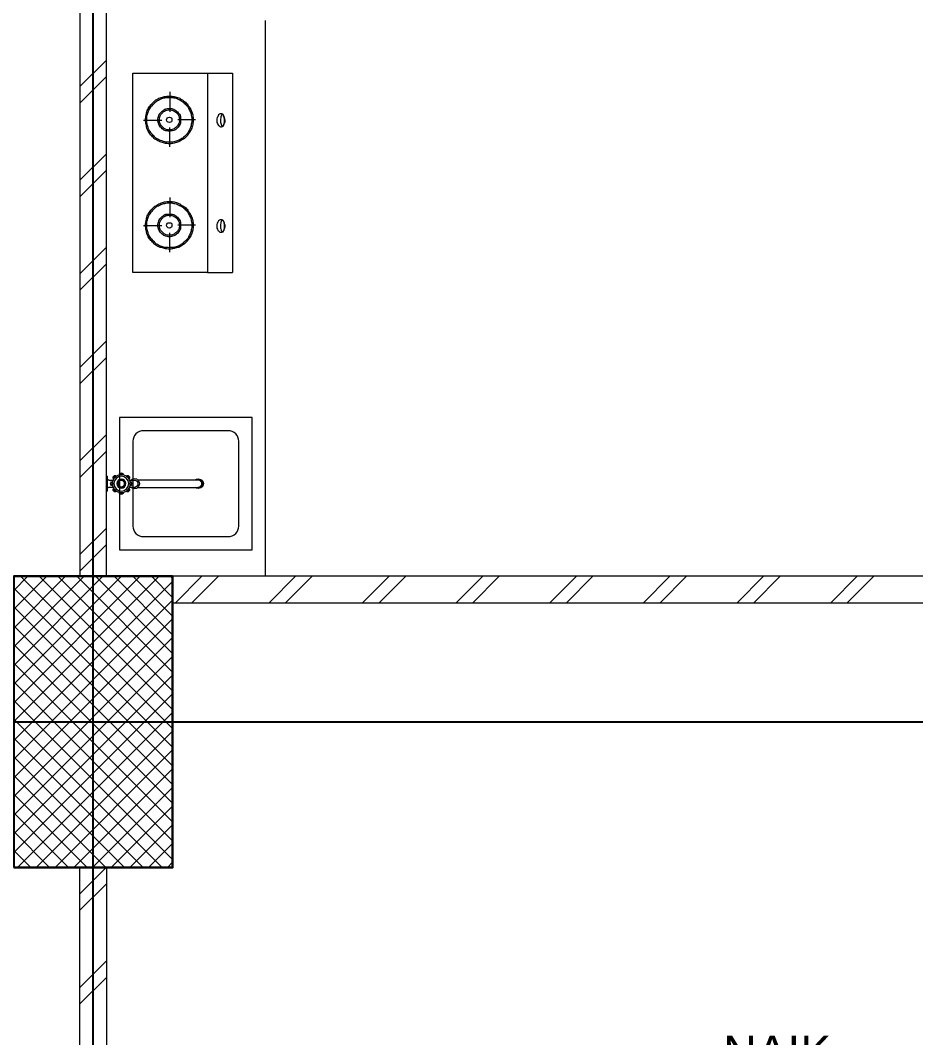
# Model space of a CAD drawing. Header units: millimetres. Extents: x -108 to 351, y -17 to 192.
# Drawn here: x 5.925 to 9.306, y 3.807 to 7.65 of the extents above; entities that cross this region are included whole.
import ezdxf

# ---------------------------------------------------------------- set-up
doc = ezdxf.new("R2010")
doc.units = ezdxf.units.MM
for name, color, linetype, lineweight in [('ars', 11, 'Continuous', 0), ('ars @ 1', 11, 'Continuous', 0), ('KOL', 1, 'Continuous', 30), ('lan', 7, 'Continuous', 15), ('NOT', 7, 'Continuous', 20), ('SANITAIR', 15, 'Continuous', 9), ('tem', 5, 'Continuous', 20)]:
    doc.layers.add(name, color=color, linetype=linetype, lineweight=lineweight)
doc.layers.add('as', color=1, linetype='Continuous', plot=False)
doc.styles.add('RM25', font='arial.ttf')

# ---------------------------------------------------------------- blocks, each defined once
blk = doc.blocks.new('k1')
at = {"layer": 'ars'}
h = blk.add_hatch(dxfattribs=at)
h.set_pattern_fill('_USER', color=256, scale=0.05, angle=45, double=1, pattern_type=0)
h.set_pattern_definition([(45, (0, -5), (-0.03535534, 0.03535534), []), (135, (0, -5), (-0.03535534, -0.03535534), [])])
h.paths.add_polyline_path([(-0.3, -0.55), (0.3, -0.55), (0.3, 0.55), (-0.3, 0.55)])
at = {"layer": 'KOL'}
blk.add_lwpolyline([(-0.3, -0.55), (0.3, -0.55), (0.3, 0.55), (-0.3, 0.55)], close=True, dxfattribs=at)
blk = doc.blocks.new('KRAN DPR ATAS')
for p, q in [((-0.0289, 0), (0.0289, 0)), ((-0.0289, 0), (-0.0289, -0.0021)), ((0.0289, 0), (0.0289, -0.0021)), ((-0.0275, -0.0035), (0.0275, -0.0035)), ((-0.0127, -0.0092), (-0.0127, -0.0252)), ((0.0127, -0.0092), (0.0127, -0.0252)), ((-0.0127, -0.0877), (-0.0127, -0.1101)), ((0.0127, -0.0877), (0.0127, -0.1101)), ((-0.014, -0.1188), (-0.014, -0.3457)), ((0.014, -0.1188), (0.014, -0.3457))]:
    blk.add_line(p, q)
for radius in [0.0338, 0.0279, 0.0166, 0.0138, 0.0123]:
    blk.add_circle((0, -0.0564), radius)
for centre, radius, start, end in [((-0.0239, -0.0326), 0.00706, 39.002, 230.998), ((-0.0222, -0.0342), 0.00706, 58.1189, 211.8811), ((-0.0275, -0.0021), 0.00141, 180, 270), ((-0.0183, -0.0092), 0.00564, 0, 90), ((-0.0009, -0.0214), 0.00884, 254.902, 254.902), ((0, -0.0227), 0.00706, 354.002, 185.998), ((0, -0.025), 0.00706, 13.1189, 166.8811), ((0.0183, -0.0092), 0.00564, 90, 180), ((0.0239, -0.0326), 0.00706, 309.002, 140.998), ((0.0222, -0.0342), 0.00706, 328.1189, 121.8811), ((0.0275, -0.0021), 0.00141, 270, 0), ((-0.0338, -0.0564), 0.00706, 84.002, 275.998), ((-0.0315, -0.0564), 0.00706, 103.1189, 256.8811), ((-0.0239, -0.0803), 0.00706, 129.002, 320.998), ((-0.0222, -0.0787), 0.00706, 148.1189, 301.8811), ((0.0239, -0.0803), 0.00706, 219.002, 50.998), ((0.0222, -0.0787), 0.00706, 238.1189, 31.8811), ((0.0338, -0.0564), 0.00706, 264.002, 95.998), ((0.0315, -0.0564), 0.00706, 283.1189, 76.8811), ((0, -0.1058), 0.0191, 134.711, 45.289), ((0, -0.1058), 0.0134, 198.6717, 270), ((0, -0.0902), 0.00706, 174.002, 5.998), ((0, -0.0879), 0.00706, 193.1189, 346.8811), ((0, -0.1058), 0.0134, 270, 341.3283), ((0, -0.3457), 0.0178, 141.8277, 38.1723), ((0, -0.3457), 0.014, 180, 0), ((0, -0.3484), 0.0178, 175.6641, 4.3359)]:
    blk.add_arc(centre, radius, start, end)
blk = doc.blocks.new('KOMPOR')
for points in [[(0, 0.3765), (0, -0.3765)], [(0.0944, 0.3765), (0, 0.3765)], [(0.3765, 0.3765), (0.0944, 0.3765)], [(0.0944, 0.3765), (0.0944, -0.3765)], [(0.3765, -0.3765), (0.3765, 0.3765)], [(0.2385, 0.2906), (0.2337, 0.2906), (0.23, 0.2906), (0.2252, 0.2893), (0.2203, 0.2893), (0.2167, 0.2881), (0.2119, 0.2869), (0.2082, 0.2857), (0.2034, 0.2833), (0.1998, 0.2821), (0.1961, 0.2797), (0.1925, 0.2772), (0.1889, 0.276), (0.1852, 0.2724), (0.1816, 0.27), (0.178, 0.2676), (0.1755, 0.2639), (0.1719, 0.2615), (0.1695, 0.2579), (0.1671, 0.2542), (0.1634, 0.2506), (0.1622, 0.247), (0.1598, 0.2433), (0.1574, 0.2397), (0.1562, 0.2361), (0.1538, 0.2312), (0.1525, 0.2276), (0.1513, 0.2228), (0.1501, 0.2191), (0.1501, 0.2143), (0.1489, 0.2094), (0.1489, 0.2058), (0.1489, 0.201), (0.1489, 0.1961), (0.1489, 0.1913), (0.1501, 0.1864), (0.1501, 0.1828), (0.1513, 0.178), (0.1525, 0.1743), (0.1538, 0.1695), (0.1562, 0.1659), (0.1574, 0.161), (0.1598, 0.1574), (0.1622, 0.1538), (0.1634, 0.1501), (0.1671, 0.1465), (0.1695, 0.1429), (0.1719, 0.1404), (0.1755, 0.1368), (0.178, 0.1344), (0.1816, 0.1308), (0.1852, 0.1283), (0.1889, 0.1259), (0.1925, 0.1235), (0.1961, 0.1211), (0.1998, 0.1199), (0.2034, 0.1174), (0.2082, 0.1162), (0.2119, 0.115), (0.2167, 0.1138), (0.2203, 0.1126), (0.2252, 0.1114), (0.23, 0.1114), (0.2337, 0.1102), (0.2385, 0.1102), (0.2433, 0.1102), (0.2482, 0.1114), (0.253, 0.1114), (0.2567, 0.1126), (0.2615, 0.1138), (0.2651, 0.115), (0.27, 0.1162), (0.2736, 0.1174), (0.2785, 0.1199), (0.2821, 0.1211), (0.2857, 0.1235), (0.2893, 0.1259), (0.293, 0.1283), (0.2966, 0.1308), (0.299, 0.1344), (0.3027, 0.1368), (0.3051, 0.1404), (0.3087, 0.1429), (0.3111, 0.1465), (0.3136, 0.1501), (0.316, 0.1538), (0.3184, 0.1574), (0.3196, 0.161), (0.322, 0.1659), (0.3232, 0.1695), (0.3245, 0.1743), (0.3257, 0.178), (0.3269, 0.1828), (0.3281, 0.1864), (0.3281, 0.1913), (0.3293, 0.1961), (0.3293, 0.201), (0.3293, 0.2058), (0.3281, 0.2094), (0.3281, 0.2143), (0.3269, 0.2191), (0.3257, 0.2228), (0.3245, 0.2276), (0.3232, 0.2312), (0.322, 0.2361), (0.3196, 0.2397), (0.3184, 0.2433), (0.316, 0.247), (0.3136, 0.2506), (0.3111, 0.2542), (0.3087, 0.2579), (0.3051, 0.2615), (0.3027, 0.2639), (0.299, 0.2676), (0.2966, 0.27), (0.293, 0.2724), (0.2893, 0.276), (0.2857, 0.2772), (0.2821, 0.2797), (0.2785, 0.2821), (0.2736, 0.2833), (0.27, 0.2857), (0.2651, 0.2869), (0.2615, 0.2881), (0.2567, 0.2893), (0.253, 0.2893), (0.2482, 0.2906), (0.2433, 0.2906), (0.2385, 0.2906)], [(0.2385, 0.2857), (0.2349, 0.2857), (0.23, 0.2857), (0.2264, 0.2845), (0.2215, 0.2833), (0.2179, 0.2833), (0.2131, 0.2821), (0.2094, 0.2809), (0.2058, 0.2785), (0.2022, 0.2772), (0.1985, 0.2748), (0.1949, 0.2736), (0.1913, 0.2712), (0.1877, 0.2688), (0.1852, 0.2663), (0.1816, 0.2639), (0.1792, 0.2603), (0.1755, 0.2579), (0.1731, 0.2542), (0.1707, 0.2518), (0.1683, 0.2482), (0.1659, 0.2446), (0.1646, 0.2409), (0.1622, 0.2373), (0.161, 0.2337), (0.1586, 0.23), (0.1574, 0.2264), (0.1562, 0.2215), (0.1562, 0.2179), (0.155, 0.2131), (0.1538, 0.2094), (0.1538, 0.2046), (0.1538, 0.201), (0.1538, 0.1961), (0.1538, 0.1925), (0.155, 0.1877), (0.1562, 0.184), (0.1562, 0.1792), (0.1574, 0.1755), (0.1586, 0.1719), (0.161, 0.1671), (0.1622, 0.1634), (0.1646, 0.1598), (0.1659, 0.1562), (0.1683, 0.1525), (0.1707, 0.1501), (0.1731, 0.1465), (0.1755, 0.1441), (0.1792, 0.1404), (0.1816, 0.138), (0.1852, 0.1356), (0.1877, 0.132), (0.1913, 0.1308), (0.1949, 0.1283), (0.1985, 0.1259), (0.2022, 0.1235), (0.2058, 0.1223), (0.2094, 0.1211), (0.2131, 0.1199), (0.2179, 0.1186), (0.2215, 0.1174), (0.2264, 0.1162), (0.23, 0.1162), (0.2349, 0.1162), (0.2385, 0.1162), (0.2433, 0.1162), (0.247, 0.1162), (0.2518, 0.1162), (0.2554, 0.1174), (0.2603, 0.1186), (0.2639, 0.1199), (0.2676, 0.1211), (0.2724, 0.1223), (0.276, 0.1235), (0.2797, 0.1259), (0.2833, 0.1283), (0.2869, 0.1308), (0.2893, 0.132), (0.293, 0.1356), (0.2954, 0.138), (0.299, 0.1404), (0.3015, 0.1441), (0.3039, 0.1465), (0.3075, 0.1501), (0.3087, 0.1525), (0.3111, 0.1562), (0.3136, 0.1598), (0.316, 0.1634), (0.3172, 0.1671), (0.3184, 0.1719), (0.3196, 0.1755), (0.3208, 0.1792), (0.322, 0.184), (0.3232, 0.1877), (0.3232, 0.1925), (0.3232, 0.1961), (0.3232, 0.201), (0.3232, 0.2046), (0.3232, 0.2094), (0.3232, 0.2131), (0.322, 0.2179), (0.3208, 0.2215), (0.3196, 0.2264), (0.3184, 0.23), (0.3172, 0.2337), (0.316, 0.2373), (0.3136, 0.2409), (0.3111, 0.2446), (0.3087, 0.2482), (0.3075, 0.2518), (0.3039, 0.2542), (0.3015, 0.2579), (0.299, 0.2603), (0.2954, 0.2639), (0.293, 0.2663), (0.2893, 0.2688), (0.2869, 0.2712), (0.2833, 0.2736), (0.2797, 0.2748), (0.276, 0.2772), (0.2724, 0.2785), (0.2676, 0.2809), (0.2639, 0.2821), (0.2603, 0.2833), (0.2554, 0.2833), (0.2518, 0.2845), (0.247, 0.2857), (0.2433, 0.2857), (0.2385, 0.2857)], [(0.2373, 0.3063), (0.2373, 0.2312)], [(0.2385, 0.2433), (0.2349, 0.2433), (0.23, 0.2433), (0.2264, 0.2421), (0.2215, 0.2409), (0.2179, 0.2385), (0.2143, 0.2361), (0.2119, 0.2337), (0.2082, 0.2312), (0.2058, 0.2276), (0.2034, 0.2252), (0.201, 0.2215), (0.1985, 0.2179), (0.1973, 0.2131), (0.1961, 0.2094), (0.1961, 0.2046), (0.1961, 0.201), (0.1961, 0.1961), (0.1961, 0.1925), (0.1973, 0.1877), (0.1985, 0.184), (0.201, 0.1804), (0.2034, 0.1768), (0.2058, 0.1731), (0.2082, 0.1707), (0.2119, 0.1671), (0.2143, 0.1646), (0.2179, 0.1622), (0.2215, 0.161), (0.2264, 0.1598), (0.23, 0.1586), (0.2349, 0.1574), (0.2385, 0.1574), (0.2433, 0.1574), (0.247, 0.1586), (0.2518, 0.1598), (0.2554, 0.161), (0.2591, 0.1622), (0.2627, 0.1646), (0.2663, 0.1671), (0.2688, 0.1707), (0.2724, 0.1731), (0.2748, 0.1768), (0.2772, 0.1804), (0.2785, 0.184), (0.2797, 0.1877), (0.2809, 0.1925), (0.2821, 0.1961), (0.2821, 0.201), (0.2821, 0.2046), (0.2809, 0.2094), (0.2797, 0.2131), (0.2785, 0.2179), (0.2772, 0.2215), (0.2748, 0.2252), (0.2724, 0.2276), (0.2688, 0.2312), (0.2663, 0.2337), (0.2627, 0.2361), (0.2591, 0.2385), (0.2554, 0.2409), (0.2518, 0.2421), (0.247, 0.2433), (0.2433, 0.2433), (0.2385, 0.2433)], [(0.2385, 0.2385), (0.2349, 0.2385), (0.2312, 0.2373), (0.2276, 0.2373), (0.224, 0.2361), (0.2203, 0.2337), (0.2179, 0.2324), (0.2143, 0.23), (0.2119, 0.2276), (0.2094, 0.2252), (0.207, 0.2215), (0.2058, 0.2191), (0.2034, 0.2155), (0.2022, 0.2119), (0.2022, 0.2082), (0.201, 0.2046), (0.201, 0.201), (0.201, 0.1973), (0.2022, 0.1925), (0.2022, 0.1889), (0.2034, 0.1864), (0.2058, 0.1828), (0.207, 0.1792), (0.2094, 0.1768), (0.2119, 0.1743), (0.2143, 0.1719), (0.2179, 0.1695), (0.2203, 0.1671), (0.224, 0.1659), (0.2276, 0.1646), (0.2312, 0.1634), (0.2349, 0.1634), (0.2385, 0.1622), (0.2421, 0.1634), (0.247, 0.1634), (0.2506, 0.1646), (0.253, 0.1659), (0.2567, 0.1671), (0.2603, 0.1695), (0.2627, 0.1719), (0.2651, 0.1743), (0.2676, 0.1768), (0.27, 0.1792), (0.2724, 0.1828), (0.2736, 0.1864), (0.2748, 0.1889), (0.276, 0.1925), (0.276, 0.1973), (0.2772, 0.201), (0.276, 0.2046), (0.276, 0.2082), (0.2748, 0.2119), (0.2736, 0.2155), (0.2724, 0.2191), (0.27, 0.2215), (0.2676, 0.2252), (0.2651, 0.2276), (0.2627, 0.23), (0.2603, 0.2324), (0.2567, 0.2337), (0.253, 0.2361), (0.2506, 0.2373), (0.247, 0.2373), (0.2421, 0.2385), (0.2385, 0.2385)], [(0.0436, 0.2228), (0.0472, 0.2228), (0.0496, 0.2215), (0.0533, 0.2191), (0.0545, 0.2155), (0.0557, 0.2119), (0.0581, 0.2094), (0.0593, 0.2046), (0.0593, 0.1998), (0.0593, 0.1949), (0.0593, 0.1901), (0.0569, 0.1864), (0.0557, 0.1828), (0.0533, 0.1792), (0.0508, 0.178), (0.0484, 0.1755), (0.046, 0.1743), (0.0424, 0.1743), (0.04, 0.1755), (0.0375, 0.178), (0.0339, 0.1792), (0.0327, 0.1828), (0.0315, 0.1864), (0.0291, 0.1901), (0.0278, 0.1949), (0.0278, 0.1998), (0.0291, 0.2046), (0.0303, 0.2094), (0.0315, 0.2119), (0.0339, 0.2155), (0.0351, 0.2191), (0.0375, 0.2215), (0.0412, 0.2228), (0.0436, 0.2228)], [(0.0375, 0.2215), (0.04, 0.2215), (0.04, 0.2203), (0.0424, 0.2179), (0.0436, 0.2155), (0.0448, 0.2119), (0.0448, 0.2082), (0.046, 0.2034), (0.046, 0.1998), (0.046, 0.1961), (0.046, 0.1913), (0.0448, 0.1877), (0.0436, 0.184), (0.0436, 0.1816), (0.0412, 0.178), (0.04, 0.1768), (0.0387, 0.1755), (0.0375, 0.1755), (0.0351, 0.1768), (0.0339, 0.178), (0.0327, 0.1816), (0.0315, 0.184), (0.0315, 0.1877), (0.0303, 0.1913), (0.0303, 0.1961), (0.0303, 0.1998), (0.0303, 0.2034), (0.0315, 0.2082), (0.0315, 0.2119), (0.0327, 0.2155), (0.0339, 0.2179), (0.0351, 0.2203), (0.0363, 0.2215), (0.0375, 0.2215)], [(0.1404, 0.201), (0.207, 0.201)], [(0.2385, 0.2107), (0.2349, 0.2094), (0.2312, 0.2082), (0.23, 0.2046), (0.2288, 0.201), (0.23, 0.1961), (0.2312, 0.1937), (0.2349, 0.1913), (0.2385, 0.1901), (0.2433, 0.1913), (0.2458, 0.1937), (0.2482, 0.1961), (0.2494, 0.201), (0.2482, 0.2046), (0.2458, 0.2082), (0.2433, 0.2094), (0.2385, 0.2107)], [(0.3366, 0.1998), (0.2676, 0.1998)], [(0.2373, 0.0993), (0.2373, 0.1719)], [(0.2385, -0.1077), (0.2337, -0.1077), (0.23, -0.1077), (0.2252, -0.109), (0.2203, -0.109), (0.2167, -0.1102), (0.2119, -0.1114), (0.2082, -0.1126), (0.2034, -0.115), (0.1998, -0.1162), (0.1961, -0.1186), (0.1925, -0.1211), (0.1889, -0.1235), (0.1852, -0.1259), (0.1816, -0.1283), (0.178, -0.1308), (0.1755, -0.1344), (0.1719, -0.1368), (0.1695, -0.1404), (0.1671, -0.1441), (0.1634, -0.1477), (0.1622, -0.1513), (0.1598, -0.155), (0.1574, -0.1586), (0.1562, -0.1622), (0.1538, -0.1671), (0.1525, -0.1707), (0.1513, -0.1755), (0.1501, -0.1792), (0.1501, -0.184), (0.1489, -0.1889), (0.1489, -0.1925), (0.1489, -0.1973), (0.1489, -0.2022), (0.1489, -0.207), (0.1501, -0.2119), (0.1501, -0.2155), (0.1513, -0.2203), (0.1525, -0.224), (0.1538, -0.2288), (0.1562, -0.2324), (0.1574, -0.2373), (0.1598, -0.2409), (0.1622, -0.2446), (0.1634, -0.2482), (0.1671, -0.2518), (0.1695, -0.2554), (0.1719, -0.2579), (0.1755, -0.2615), (0.178, -0.2639), (0.1816, -0.2676), (0.1852, -0.27), (0.1889, -0.2724), (0.1925, -0.2748), (0.1961, -0.2772), (0.1998, -0.2785), (0.2034, -0.2809), (0.2082, -0.2821), (0.2119, -0.2833), (0.2167, -0.2845), (0.2203, -0.2857), (0.2252, -0.2869), (0.23, -0.2869), (0.2337, -0.2881), (0.2385, -0.2881), (0.2433, -0.2881), (0.2482, -0.2869), (0.253, -0.2869), (0.2567, -0.2857), (0.2615, -0.2845), (0.2651, -0.2833), (0.27, -0.2821), (0.2736, -0.2809), (0.2785, -0.2785), (0.2821, -0.2772), (0.2857, -0.2748), (0.2893, -0.2724), (0.293, -0.27), (0.2966, -0.2676), (0.299, -0.2639), (0.3027, -0.2615), (0.3051, -0.2579), (0.3087, -0.2554), (0.3111, -0.2518), (0.3136, -0.2482), (0.316, -0.2446), (0.3184, -0.2409), (0.3196, -0.2373), (0.322, -0.2324), (0.3232, -0.2288), (0.3245, -0.224), (0.3257, -0.2203), (0.3269, -0.2155), (0.3281, -0.2119), (0.3281, -0.207), (0.3293, -0.2022), (0.3293, -0.1973), (0.3293, -0.1925), (0.3281, -0.1889), (0.3281, -0.184), (0.3269, -0.1792), (0.3257, -0.1755), (0.3245, -0.1707), (0.3232, -0.1671), (0.322, -0.1622), (0.3196, -0.1586), (0.3184, -0.155), (0.316, -0.1513), (0.3136, -0.1477), (0.3111, -0.1441), (0.3087, -0.1404), (0.3051, -0.1368), (0.3027, -0.1344), (0.299, -0.1308), (0.2966, -0.1283), (0.293, -0.1259), (0.2893, -0.1235), (0.2857, -0.1211), (0.2821, -0.1186), (0.2785, -0.1162), (0.2736, -0.115), (0.27, -0.1126), (0.2651, -0.1114), (0.2615, -0.1102), (0.2567, -0.109), (0.253, -0.109), (0.2482, -0.1077), (0.2433, -0.1077), (0.2385, -0.1077)], [(0.2385, -0.1126), (0.2349, -0.1126), (0.23, -0.1126), (0.2264, -0.1138), (0.2215, -0.115), (0.2179, -0.115), (0.2131, -0.1162), (0.2094, -0.1174), (0.2058, -0.1199), (0.2022, -0.1211), (0.1985, -0.1235), (0.1949, -0.1247), (0.1913, -0.1271), (0.1877, -0.1295), (0.1852, -0.132), (0.1816, -0.1344), (0.1792, -0.138), (0.1755, -0.1404), (0.1731, -0.1441), (0.1707, -0.1465), (0.1683, -0.1501), (0.1659, -0.1538), (0.1646, -0.1574), (0.1622, -0.161), (0.161, -0.1646), (0.1586, -0.1683), (0.1574, -0.1719), (0.1562, -0.1768), (0.1562, -0.1804), (0.155, -0.1852), (0.1538, -0.1889), (0.1538, -0.1937), (0.1538, -0.1973), (0.1538, -0.2022), (0.1538, -0.2058), (0.155, -0.2107), (0.1562, -0.2143), (0.1562, -0.2191), (0.1574, -0.2228), (0.1586, -0.2264), (0.161, -0.2312), (0.1622, -0.2349), (0.1646, -0.2385), (0.1659, -0.2421), (0.1683, -0.2458), (0.1707, -0.2482), (0.1731, -0.2518), (0.1755, -0.2554), (0.1792, -0.2579), (0.1816, -0.2603), (0.1852, -0.2627), (0.1877, -0.2663), (0.1913, -0.2688), (0.1949, -0.27), (0.1985, -0.2724), (0.2022, -0.2748), (0.2058, -0.276), (0.2094, -0.2772), (0.2131, -0.2785), (0.2179, -0.2797), (0.2215, -0.2809), (0.2264, -0.2821), (0.23, -0.2821), (0.2349, -0.2821), (0.2385, -0.2833), (0.2433, -0.2821), (0.247, -0.2821), (0.2518, -0.2821), (0.2554, -0.2809), (0.2603, -0.2797), (0.2639, -0.2785), (0.2676, -0.2772), (0.2724, -0.276), (0.276, -0.2748), (0.2797, -0.2724), (0.2833, -0.27), (0.2869, -0.2688), (0.2893, -0.2663), (0.293, -0.2627), (0.2954, -0.2603), (0.299, -0.2579), (0.3015, -0.2554), (0.3039, -0.2518), (0.3075, -0.2482), (0.3087, -0.2458), (0.3111, -0.2421), (0.3136, -0.2385), (0.316, -0.2349), (0.3172, -0.2312), (0.3184, -0.2264), (0.3196, -0.2228), (0.3208, -0.2191), (0.322, -0.2143), (0.3232, -0.2107), (0.3232, -0.2058), (0.3232, -0.2022), (0.3232, -0.1973), (0.3232, -0.1937), (0.3232, -0.1889), (0.3232, -0.1852), (0.322, -0.1804), (0.3208, -0.1768), (0.3196, -0.1719), (0.3184, -0.1683), (0.3172, -0.1646), (0.316, -0.161), (0.3136, -0.1574), (0.3111, -0.1538), (0.3087, -0.1501), (0.3075, -0.1465), (0.3039, -0.1441), (0.3015, -0.1404), (0.299, -0.138), (0.2954, -0.1344), (0.293, -0.132), (0.2893, -0.1295), (0.2869, -0.1271), (0.2833, -0.1247), (0.2797, -0.1235), (0.276, -0.1211), (0.2724, -0.1199), (0.2676, -0.1174), (0.2639, -0.1162), (0.2603, -0.115), (0.2554, -0.115), (0.2518, -0.1138), (0.247, -0.1126), (0.2433, -0.1126), (0.2385, -0.1126)], [(0.2373, -0.0932), (0.2373, -0.1671)], [(0.0436, -0.1768), (0.0472, -0.1768), (0.0496, -0.178), (0.0533, -0.1804), (0.0545, -0.1828), (0.0557, -0.1864), (0.0581, -0.1901), (0.0593, -0.1949), (0.0593, -0.1985), (0.0593, -0.2034), (0.0593, -0.2082), (0.0569, -0.2119), (0.0557, -0.2167), (0.0533, -0.2191), (0.0508, -0.2215), (0.0484, -0.224), (0.046, -0.224), (0.0424, -0.224), (0.04, -0.224), (0.0375, -0.2215), (0.0339, -0.2191), (0.0327, -0.2167), (0.0315, -0.2119), (0.0291, -0.2082), (0.0278, -0.2034), (0.0278, -0.1985), (0.0291, -0.1949), (0.0303, -0.1901), (0.0315, -0.1864), (0.0339, -0.1828), (0.0351, -0.1804), (0.0375, -0.178), (0.0412, -0.1768), (0.0436, -0.1768)], [(0.0375, -0.1768), (0.04, -0.178), (0.04, -0.1792), (0.0424, -0.1804), (0.0436, -0.1828), (0.0448, -0.1864), (0.0448, -0.1901), (0.046, -0.1949), (0.046, -0.1985), (0.046, -0.2034), (0.046, -0.2082), (0.0448, -0.2107), (0.0436, -0.2155), (0.0436, -0.2179), (0.0412, -0.2203), (0.04, -0.2228), (0.0387, -0.2228), (0.0375, -0.2228), (0.0351, -0.2228), (0.0339, -0.2203), (0.0327, -0.2179), (0.0315, -0.2155), (0.0315, -0.2107), (0.0303, -0.2082), (0.0303, -0.2034), (0.0303, -0.1985), (0.0303, -0.1949), (0.0315, -0.1901), (0.0315, -0.1864), (0.0327, -0.1828), (0.0339, -0.1804), (0.0351, -0.1792), (0.0363, -0.178), (0.0375, -0.1768)], [(0.2385, -0.155), (0.2349, -0.155), (0.23, -0.155), (0.2264, -0.1562), (0.2215, -0.1574), (0.2179, -0.1598), (0.2143, -0.1622), (0.2119, -0.1646), (0.2082, -0.1671), (0.2058, -0.1707), (0.2034, -0.1731), (0.201, -0.1768), (0.1985, -0.1804), (0.1973, -0.1852), (0.1961, -0.1889), (0.1961, -0.1937), (0.1961, -0.1973), (0.1961, -0.2022), (0.1961, -0.207), (0.1973, -0.2107), (0.1985, -0.2143), (0.201, -0.2179), (0.2034, -0.2215), (0.2058, -0.2252), (0.2082, -0.2288), (0.2119, -0.2312), (0.2143, -0.2337), (0.2179, -0.2361), (0.2215, -0.2373), (0.2264, -0.2385), (0.23, -0.2397), (0.2349, -0.2409), (0.2385, -0.2409), (0.2433, -0.2409), (0.247, -0.2397), (0.2518, -0.2385), (0.2554, -0.2373), (0.2591, -0.2361), (0.2627, -0.2337), (0.2663, -0.2312), (0.2688, -0.2288), (0.2724, -0.2252), (0.2748, -0.2215), (0.2772, -0.2179), (0.2785, -0.2143), (0.2797, -0.2107), (0.2809, -0.207), (0.2821, -0.2022), (0.2821, -0.1973), (0.2821, -0.1937), (0.2809, -0.1889), (0.2797, -0.1852), (0.2785, -0.1804), (0.2772, -0.1768), (0.2748, -0.1731), (0.2724, -0.1707), (0.2688, -0.1671), (0.2663, -0.1646), (0.2627, -0.1622), (0.2591, -0.1598), (0.2554, -0.1574), (0.2518, -0.1562), (0.247, -0.155), (0.2433, -0.155), (0.2385, -0.155)], [(0.2385, -0.1598), (0.2349, -0.1598), (0.2312, -0.161), (0.2276, -0.161), (0.224, -0.1622), (0.2203, -0.1646), (0.2179, -0.1659), (0.2143, -0.1683), (0.2119, -0.1707), (0.2094, -0.1731), (0.207, -0.1768), (0.2058, -0.1792), (0.2034, -0.1828), (0.2022, -0.1864), (0.2022, -0.1901), (0.201, -0.1937), (0.201, -0.1973), (0.201, -0.2022), (0.2022, -0.2058), (0.2022, -0.2094), (0.2034, -0.2131), (0.2058, -0.2155), (0.207, -0.2191), (0.2094, -0.2215), (0.2119, -0.224), (0.2143, -0.2264), (0.2179, -0.2288), (0.2203, -0.2312), (0.224, -0.2324), (0.2276, -0.2337), (0.2312, -0.2349), (0.2349, -0.2349), (0.2385, -0.2361), (0.2421, -0.2349), (0.247, -0.2349), (0.2506, -0.2337), (0.253, -0.2324), (0.2567, -0.2312), (0.2603, -0.2288), (0.2627, -0.2264), (0.2651, -0.224), (0.2676, -0.2215), (0.27, -0.2191), (0.2724, -0.2155), (0.2736, -0.2131), (0.2748, -0.2094), (0.276, -0.2058), (0.276, -0.2022), (0.2772, -0.1973), (0.276, -0.1937), (0.276, -0.1901), (0.2748, -0.1864), (0.2736, -0.1828), (0.2724, -0.1792), (0.27, -0.1768), (0.2676, -0.1731), (0.2651, -0.1707), (0.2627, -0.1683), (0.2603, -0.1659), (0.2567, -0.1646), (0.253, -0.1622), (0.2506, -0.161), (0.247, -0.161), (0.2421, -0.1598), (0.2385, -0.1598)], [(0.2385, -0.1877), (0.2349, -0.1889), (0.2312, -0.1901), (0.23, -0.1937), (0.2288, -0.1973), (0.23, -0.2022), (0.2312, -0.2046), (0.2349, -0.207), (0.2385, -0.2082), (0.2433, -0.207), (0.2458, -0.2046), (0.2482, -0.2022), (0.2494, -0.1973), (0.2482, -0.1937), (0.2458, -0.1901), (0.2433, -0.1889), (0.2385, -0.1877)], [(0.1404, -0.1973), (0.207, -0.1973)], [(0.2373, -0.299), (0.2373, -0.2264)], [(0.3366, -0.1985), (0.2676, -0.1985)], [(0.0944, -0.3765), (0, -0.3765)], [(0.0944, -0.3765), (0.3765, -0.3765)]]:
    blk.add_lwpolyline(points)
blk = doc.blocks.new('lt dasar')
at = {"layer": 'ars'}
h = blk.add_hatch(dxfattribs=at)
h.set_pattern_fill('TEMBOK', color=256, scale=0.25)
h.set_pattern_definition([(45, (6.2, 4.975), (-0.176777, 0.176777), []), (45, (6.2625, 4.975), (-0.176777, 0.176777), [])])
h.paths.add_polyline_path([(6.25, 8.9875), (6.15, 8.9875), (6.15, 5.55), (6.25, 5.55)])
h = blk.add_hatch(dxfattribs=at)
h.set_pattern_fill('TEMBOK', color=256, scale=0.25)
h.set_pattern_definition([(45, (-1e-09, 7e-10), (-0.1767767, 0.1767767), []), (45, (0.0625, 6e-10), (-0.1767767, 0.1767767), [])])
h.paths.add_polyline_path([(9.4622, 5.55), (9.4622, 5.45), (6.5, 5.45), (6.5, 5.55)])
at = {"layer": 'ars @ 1'}
h = blk.add_hatch(dxfattribs=at)
h.set_pattern_fill('TEMBOK', color=256, scale=0.25)
h.set_pattern_definition([(45, (1589.31912, -394.5002), (-0.176776695, 0.176776695), []), (45, (1589.38162, -394.5002), (-0.176776695, 0.176776695), [])])
h.paths.add_polyline_path([(6.15, 4.45), (6.25, 4.45), (6.25, 0.75), (6.15, 0.75)])
at = {"layer": 'as'}
for p, q in [((6.2, -1.4), (6.2, 13.1)), ((0, 5), (74.4, 5))]:
    blk.add_line(p, q, dxfattribs=at)
at = {"layer": 'SANITAIR'}
blk.add_line((6.85, 7.65), (6.85, 5.55), dxfattribs=at)
blk.add_lwpolyline([(6.8, 6.15), (6.3, 6.15), (6.3, 5.65), (6.8, 5.65)], close=True, dxfattribs=at)
blk.add_lwpolyline([(6.39, 5.7), (6.71, 5.7, 0.414214), (6.75, 5.74), (6.75, 6.06, 0.414214), (6.71, 6.1), (6.39, 6.1, 0.414214), (6.35, 6.06), (6.35, 5.74, 0.414214)], format="xyb", close=True, dxfattribs=at)
at = {"layer": 'tem', "ltscale": 2}
for points in [[(6.25, 8.9875), (6.15, 8.9875), (6.15, 5.55), (6.25, 5.55)], [(6.5, 5.55), (6.5, 5.45), (9.4622, 5.45), (9.4622, 5.55)], [(6.15, 4.45), (6.25, 4.45), (6.25, 0.75), (6.15, 0.75)]]:
    blk.add_lwpolyline(points, close=True, dxfattribs=at)
at = {"layer": 'KOL'}
blk.add_blockref('k1', (6.2, 5), dxfattribs=at)
at = {"layer": 'SANITAIR', "xscale": -1}
blk.add_blockref('KOMPOR', (6.7265, 7.0735), dxfattribs=at)
at = {"layer": 'SANITAIR', "extrusion": (0, 0, -1), "zscale": -1, "rotation": 270}
blk.add_blockref('KRAN DPR ATAS', (-6.25, 5.9), dxfattribs=at)
at = {"layer": 'NOT', "insert": (8.5523, 3.8153), "char_height": 0.125, "attachment_point": 1, "style": 'RM25'}
blk.add_mtext_dynamic_manual_height_columns('\\pi0.027505;NAIK', width=0.448939, gutter_width=1.25, heights=[0], dxfattribs=at)

msp = doc.modelspace()

# ---------------------------------------------------------------- block references
at = {"layer": 'lan'}
msp.add_blockref('lt dasar', (0, 0), dxfattribs=at)

doc.saveas('drawing.dxf')
